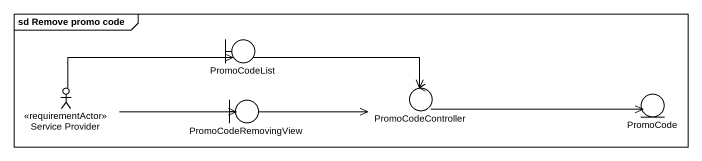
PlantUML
@startuml
mainframe sd Remove promo code
boundary PromoCodeList
actor "Service Provider" as Service_Provider <<requirementActor>>
boundary PromoCodeRemovingView
control PromoCodeController
entity PromoCode
PromoCodeList -right-> PromoCodeController
Service_Provider -right-> PromoCodeList
Service_Provider -right-> PromoCodeRemovingView
PromoCodeRemovingView -right-> PromoCodeController
PromoCodeController -right-> PromoCode
@enduml
